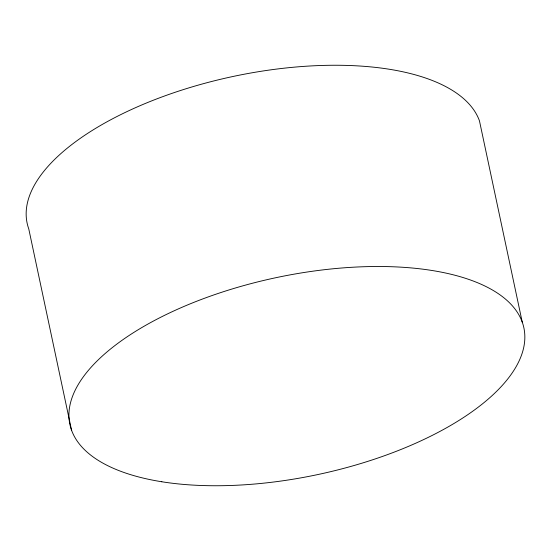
<?xml version="1.0" encoding="UTF-8"?>
<svg xmlns="http://www.w3.org/2000/svg" width="551" height="551" viewBox="0 0 551 551"><rect width="100%" height="100%" fill="white"/><g stroke="black" fill="none" stroke-linecap="round" stroke-linejoin="round"><path stroke-width="0.83" d="M522.238 322.121L479.466 120.876A232.061 100.633 -12 0 0 219.766 79.475A232.061 100.633 -12 0 0 28.762 228.879L71.534 430.124M161.829 481.767A232.061 100.633 -12 0 0 523.45 348.652A232.061 100.633 -12 0 0 205.385 297.946A232.061 100.633 -12 0 0 161.829 481.767"/></g></svg>
